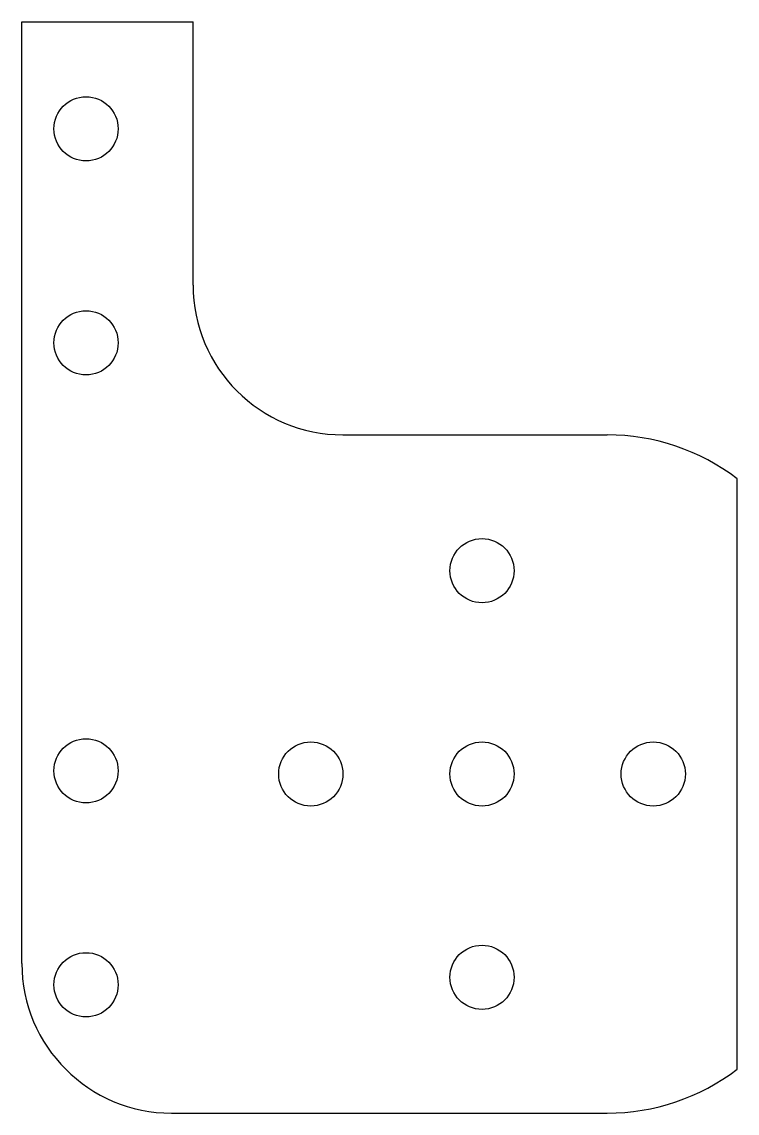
# Model space of a CAD drawing. Extents: x -28.8 to 4.6, y -10.8 to 40.2.
import ezdxf

# ---------------------------------------------------------------- set-up
doc = ezdxf.new("R2010")
doc.units = 0
doc.layers.get('0').update_dxf_attribs({"linetype": 'CONTINUOUS'})

msp = doc.modelspace()

# ---------------------------------------------------------------- linework, layer by layer
at = {"color": 7, "linetype": 'CONTINUOUS'}
for p, q in [((-28.791, -3.773), (-28.791, 40.227)), ((-28.791, 40.227), (-20.791, 40.227)), ((-20.791, 27.927), (-20.791, 40.227)), ((-13.791, 20.927), (-1.441, 20.927)), ((4.631, -8.719), (4.631, 18.873)), ((-21.791, -10.773), (-1.441, -10.773))]:
    msp.add_line(p, q, dxfattribs=at)
for centre in [(-25.791, 35.227), (-25.791, 25.227), (-7.291, 14.577), (-25.791, 5.227), (-15.291, 5.077), (-7.291, 5.077), (0.709, 5.077), (-7.291, -4.423), (-25.791, -4.773)]:
    msp.add_circle(centre, 1.5, dxfattribs=at)
for centre, radius, start, end in [((-13.791, 27.927), 7, 180, 270), ((-1.441, 10.927), 10, 52.6194, 90), ((-21.791, -3.773), 7, 180, 270), ((-1.441, -0.773), 10, 270, 307.3806)]:
    msp.add_arc(centre, radius, start, end, dxfattribs=at)

doc.saveas('drawing.dxf')
